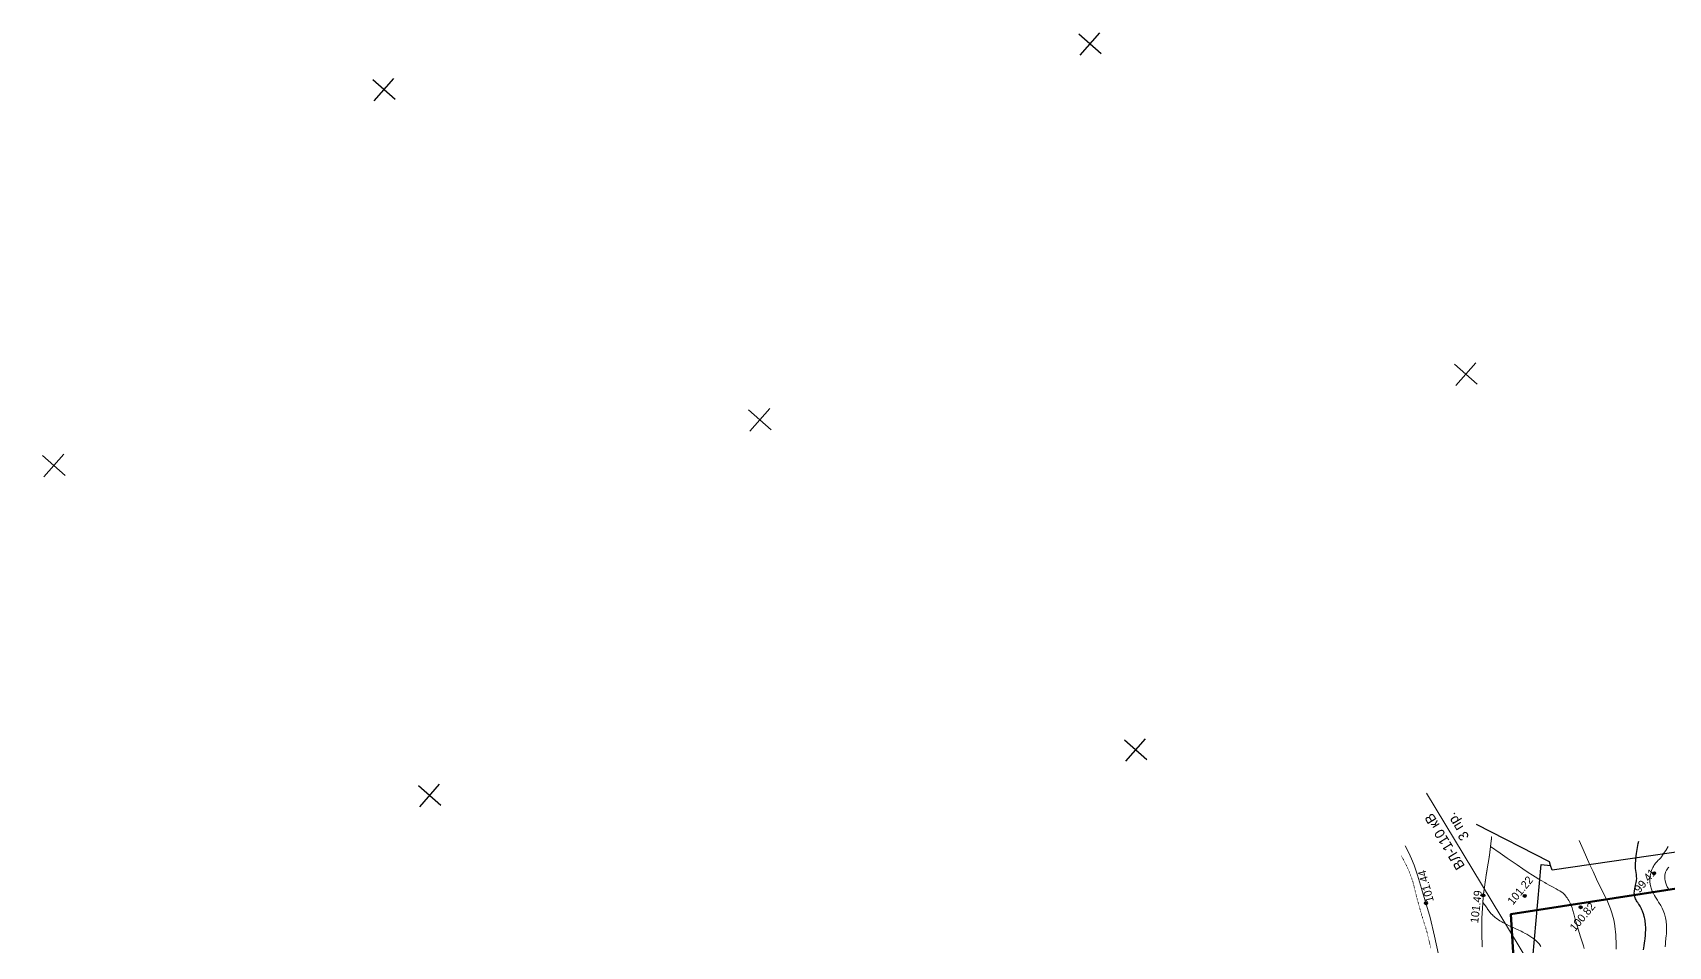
# Model space of a CAD drawing. Header units: millimetres. Extents: x -2893842 to -949497, y -1203244 to 262218.
# Drawn here: x -2626664 to -2463181, y -347693 to -256378 of the extents above; entities that cross this region are included whole.
import ezdxf

# ---------------------------------------------------------------- set-up
doc = ezdxf.new("R2010")
doc.units = ezdxf.units.MM
doc.linetypes.add('g5_05x2', pattern=[3.5, 2.5, -1])
doc.linetypes.add('g5_366', pattern=[0.85, 0.1, -0.75])
doc.layers.get('0').update_dxf_attribs({"lineweight": 5})
for name, color, linetype in [('!!!_ Размеры', 7, 'Continuous'), ('02_сетка', 253, 'Continuous'), ('07_Объекты электропередачи', 253, 'Continuous'), ('10_Границы покрытий и угодий', 253, 'Continuous'), ('19_Горизонтали', 253, 'Continuous'), ('33_Газопровод', 253, 'Continuous'), ('61_Отметки высоты поверхности', 253, 'Continuous'), ('65_Границы', 253, 'Continuous')]:
    doc.layers.add(name, color=color, linetype=linetype)
doc.styles.add('LIKE17', font='d431.shx')
doc.styles.add('LIKE36', font='pragmai.shx')
doc.styles.add('Line_GUGK', font='')
doc.styles.get('Line_GUGK').set_extended_font_data('Bm431', italic=True)
doc.linetypes.add('g5_121_g', pattern='A,4,-0.4,["Г",Line_GUGK,S=1,R=0,X=0,Y=-0.5],-1.2,12', length=17.6)

# ---------------------------------------------------------------- blocks, each defined once
blk = doc.blocks.new('BL_333')
at = {"color": 0}
for p, q in [((-3, 0), (3, 0)), ((0, -3), (0, 3))]:
    blk.add_line(p, q, dxfattribs=at)
blk = doc.blocks.new('g5_330')
blk.add_hatch(color=0).paths.add_polyline_path([(-0.15, 0, 1), (0.15, 0, 1)])
at = {"color": 0}
blk.add_circle((0, 0), 0.15, dxfattribs=at)
blk = doc.blocks.new('Топо_07.04.17')
at = {"layer": '02_сетка', "linetype": 'Continuous'}
for p, q in [((-677205, -74465), (-674984, -72449)), ((-675087, -74568), (-677103, -72346)), ((-606577, -77884), (-604356, -75868)), ((-604459, -77987), (-606475, -75766)), ((-714229, -108069), (-712008, -106053)), ((-712110, -108172), (-714127, -105950)), ((-643601, -111489), (-641380, -109472)), ((-641482, -111591), (-643499, -109370)), ((-570854, -115011), (-572871, -112789)), ((-572973, -114908), (-570752, -112892)), ((-680625, -145093), (-678404, -143077)), ((-678506, -145195), (-680522, -142974)), ((-609997, -148512), (-607776, -146496)), ((-607878, -148615), (-609894, -146394))]:
    blk.add_line(p, q, dxfattribs=at)
at = {"layer": '07_Объекты электропередачи', "color": 7, "linetype": 'Continuous', "lineweight": 20}
blk.add_lwpolyline([(-262243, -733005), (-261671, -662224), (-414519, -439250), (-568480, -181191), (-580494, -155079)], dxfattribs=at)
at = {"layer": '10_Границы покрытий и угодий', "color": 7, "linetype": 'Continuous', "lineweight": 20}
blk.add_lwpolyline([(-580986, -172319), (-581309, -169362), (-581519, -167448), (-582058, -164485), (-582304, -163131), (-582524, -162097), (-582701, -161436), (-582918, -160784), (-583198, -160076)], dxfattribs=at)
at = {"layer": '10_Границы покрытий и угодий', "color": 7, "linetype": 'g5_05x2', "lineweight": 20}
blk.add_lwpolyline([(-576685, -170982), (-576576, -169610), (-576395, -168098), (-575998, -165876), (-575469, -163837), (-574926, -161929), (-574497, -160108)], dxfattribs=at)
at = {"layer": '10_Границы покрытий и угодий', "color": 7, "linetype": 'g5_366', "lineweight": 20}
blk.add_lwpolyline([(-581800, -170532), (-582012, -168831), (-582335, -167148), (-582601, -165482), (-582830, -163772), (-583075, -162703), (-583276, -162079), (-583699, -161001)], dxfattribs=at)
at = {"layer": '19_Горизонтали', "color": 252, "linetype": 'Continuous', "lineweight": 20}
for points in [[(-566568, -172273), (-566621, -172001), (-566809, -171060), (-566957, -170291), (-567020, -169939), (-567107, -169409), (-567169, -169000), (-567215, -168718), (-567278, -168365), (-567329, -168116), (-567372, -167935), (-567457, -167633), (-567457, -167633), (-567510, -167473), (-567566, -167326), (-567627, -167185), (-567690, -167056), (-567739, -166967), (-567826, -166825), (-567886, -166740), (-567969, -166634), (-568070, -166522), (-568227, -166377), (-568340, -166288), (-568499, -166174), (-568674, -166053), (-569024, -165811), (-569286, -165625), (-569604, -165394), (-569755, -165281), (-570073, -165039), (-570298, -164865), (-570624, -164608), (-570872, -164410), (-571268, -164087), (-571768, -163673), (-572305, -163220), (-573213, -162438), (-573863, -161868), (-574730, -161097)], [(-563408, -172692), (-563369, -172368), (-563330, -171979), (-563300, -171604), (-563283, -171277), (-563280, -170419), (-563284, -170320), (-563324, -169776), (-563426, -169062), (-563516, -168641), (-563607, -168295), (-563715, -167944), (-563945, -167282), (-564169, -166678), (-564573, -165524), (-564832, -164730), (-565059, -164020), (-565314, -163221), (-565565, -162431), (-565865, -161482)], [(-558523, -173007), (-558456, -172731), (-558412, -172543), (-558276, -171901), (-558251, -171764), (-558162, -171128), (-558145, -170920), (-558134, -170484), (-558154, -170131), (-558185, -169884), (-558215, -169722), (-558303, -169380), (-558387, -169141), (-558495, -168879), (-558659, -168524), (-558759, -168316), (-558910, -167997), (-559000, -167793), (-559134, -167448), (-559165, -167354), (-559251, -167025), (-559273, -166906), (-559299, -166680), (-559301, -166378), (-559282, -166178), (-559256, -166013), (-559167, -165672), (-559075, -165428), (-559009, -165284), (-558923, -165124), (-558851, -165006), (-558780, -164902), (-558713, -164814), (-558627, -164711), (-558525, -164602), (-558435, -164516), (-558355, -164448), (-558221, -164347), (-558132, -164286), (-558019, -164203), (-557925, -164123), (-557853, -164041), (-557792, -163966), (-557734, -163894), (-557620, -163752), (-557376, -163446), (-557085, -163081)], [(-557497, -167380), (-557573, -167208), (-557626, -167074), (-557683, -166901), (-557735, -166696), (-557755, -166588), (-557773, -166433), (-557778, -166303), (-557775, -166201), (-557764, -166087), (-557751, -166004), (-557727, -165896), (-557676, -165734), (-557647, -165660), (-557623, -165607), (-557585, -165537), (-557521, -165438), (-557477, -165381), (-557409, -165305), (-557360, -165255), (-557252, -165162)], [(-570844, -171592), (-570937, -171418), (-571003, -171310), (-571082, -171194), (-571159, -171092), (-571276, -170952), (-571456, -170761), (-571820, -170439), (-572111, -170218), (-572259, -170114), (-572472, -169971), (-572647, -169858), (-572918, -169689), (-573013, -169631), (-573531, -169315), (-573769, -169168), (-573996, -169021), (-574124, -168936), (-574362, -168770), (-574469, -168692), (-574628, -168570), (-574762, -168461), (-574865, -168372), (-574985, -168261), (-575060, -168189), (-575184, -168060), (-575239, -167999), (-575311, -167915), (-575421, -167775), (-575534, -167612), (-575606, -167496), (-575700, -167320), (-575756, -167205), (-575797, -167119), (-575842, -167032), (-575901, -166924), (-576005, -166748), (-576122, -166569)]]:
    blk.add_lwpolyline(points, dxfattribs=at)
at = {"layer": '19_Горизонтали', "color": 252, "linetype": 'Continuous', "lineweight": 30}
blk.add_lwpolyline([(-560706, -173073), (-560598, -172698), (-560511, -172380), (-560473, -172232), (-560408, -171957), (-560348, -171676), (-560297, -171395), (-560260, -171141), (-560230, -170870), (-560214, -170609), (-560210, -170483), (-560210, -170327), (-560213, -170198), (-560224, -170024), (-560237, -169884), (-560252, -169762), (-560278, -169602), (-560300, -169488), (-560334, -169342), (-560363, -169233), (-560406, -169088), (-560444, -168976), (-560500, -168829), (-560547, -168718), (-560601, -168601), (-560655, -168493), (-560683, -168437), (-560745, -168317), (-560786, -168234), (-560828, -168147), (-560879, -168027), (-560920, -167912), (-560951, -167802), (-560970, -167706), (-560983, -167570), (-560981, -167442), (-560973, -167355), (-560937, -167144), (-560875, -166905), (-560825, -166745), (-560766, -166568), (-560716, -166422), (-560681, -166315), (-560626, -166136), (-560626, -166136), (-560569, -165879), (-560555, -165744), (-560552, -165524), (-560560, -165305), (-560565, -165120), (-560562, -164908), (-560545, -164650), (-560516, -164403), (-560466, -164105), (-560370, -163661), (-560309, -163425), (-560258, -163238), (-560145, -162856), (-560016, -162455), (-559939, -162226)], dxfattribs=at)
at = {"layer": '33_Газопровод', "color": 5, "linetype": 'g5_121_g', "lineweight": 30}
for points in [[(-547105, -163461), (-568871, -164139), (-568975, -163652), (-569058, -163279), (-575859, -158764)], [(-665108, -319534), (-663272, -318648), (-660278, -313471), (-661131, -311771), (-670675, -294280), (-677200, -275573), (-669406, -272690), (-683692, -222436), (-677572, -219581), (-676955, -220952), (-594259, -189637), (-582744, -177042), (-572538, -176309), (-569907, -163435), (-568975, -163652)]]:
    blk.add_lwpolyline(points, dxfattribs=at)
at = {"layer": '65_Границы', "color": 1, "linetype": 'Continuous', "lineweight": 50}
blk.add_polyline3d([(-589422, -491540, -67200), (-612619, -462131, -67200), (-624589, -446444, -67200), (-633066, -430388, -67200), (-641609, -408893, -67200), (-641723, -396649, -67200), (-642312, -376829, -67200), (-648199, -353938, -67200), (-652094, -324788, -67200), (-654274, -313356, -67200), (-666228, -287634, -67200), (-666228, -287634, 0), (-678823, -259347, 0), (-689809, -226507, 0), (-575367, -204630, 0), (-573464, -168037, 0), (-544539, -166847, 0)], dxfattribs=at)
at = {"layer": '02_сетка', "xscale": 500.0000000002746, "yscale": 500.0000000002746, "zscale": 500.0000000002746, "rotation": 42.22816425403256}
for p in [(-676095, -73457), (-713118, -107061), (-571863, -113900)]:
    blk.add_blockref('BL_333', p, dxfattribs=at)
at = {"layer": '61_Отметки высоты поверхности', "color": 7, "linetype": 'Continuous', "lineweight": 20, "xscale": 999.9999999999995, "yscale": 999.9999999999995, "zscale": 999.9999999999995, "rotation": 43.98139083737546}
for p in [(-581782, -166001, -67200), (-575998, -165876, -67200), (-571879, -166379, -67200), (-558788, -165592, -67200), (-566462, -168141, -67200)]:
    blk.add_blockref('g5_330', p, dxfattribs=at)
at = {"layer": '07_Объекты электропередачи', "color": 7, "linetype": 'Continuous', "lineweight": 15, "style": 'LIKE36'}
for s, p in [('ВЛ-110 кВ', (-577458, -162738, -9700)), ('3 пр.', (-576699, -159882, 46300))]:
    blk.add_text(s, height=1000, rotation=114.99869, dxfattribs=at).set_placement(p)
at = {"layer": '61_Отметки высоты поверхности', "color": 7, "linetype": 'Continuous', "lineweight": 15, "style": 'LIKE17'}
for s, rotation, p in [('101.44', 98.57193, (-580964, -165878, 19420)), ('101.22', 43.98139, (-573171, -167209, 19420)), ('101.49', 76.55234, (-576828, -168591, 19420)), ('99.41', 43.98139, (-560457, -167444, 19420)), ('100.82', 43.98139, (-567295, -170532, 19420))]:
    blk.add_text(s, height=800, rotation=rotation, dxfattribs=at).set_placement(p)

msp = doc.modelspace()

# ---------------------------------------------------------------- linework, layer by layer
at = {"layer": '65_Границы', "color": 1, "linetype": 'Continuous', "lineweight": 50}
msp.add_polyline3d([(-2458304.51419, -667717.55085, -67199.99998), (-2484668.48047, -641111.02755, -67199.99998), (-2498330.33922, -626873.33056, -67199.99998), (-2508562.9244, -611874.9873, -67199.99998), (-2519474.12472, -591479.0537, -67199.99998), (-2520968.07717, -579326.00445, -67199.99998), (-2523786.35803, -559698.93658, -67199.99998), (-2532216.09867, -537617.0736, -67199.99998), (-2539371.46715, -509091.70416, -67199.99998), (-2542826.11792, -497978.2039, -67199.99998), (-2557603.34832, -473767.5211, -67199.99998), (-2557603.34832, -473767.5211, 0), (-2573305.93634, -447080.91155, 0), (-2587923.49789, -415687.84712, 0), (-2476676.22235, -381052.48681, 0), (-2478910.24838, -344478.21132, 0), (-2450303.50531, -340035.60497, 0)], dxfattribs=at)

# ---------------------------------------------------------------- block references
at = {"layer": '!!!_ Размеры', "color": 1, "lineweight": 0, "rotation": 6.471407436947433}
msp.add_blockref('Топо_07.04.17', (-1928038.79367, -112877.83782), dxfattribs=at)

doc.saveas('drawing.dxf')
